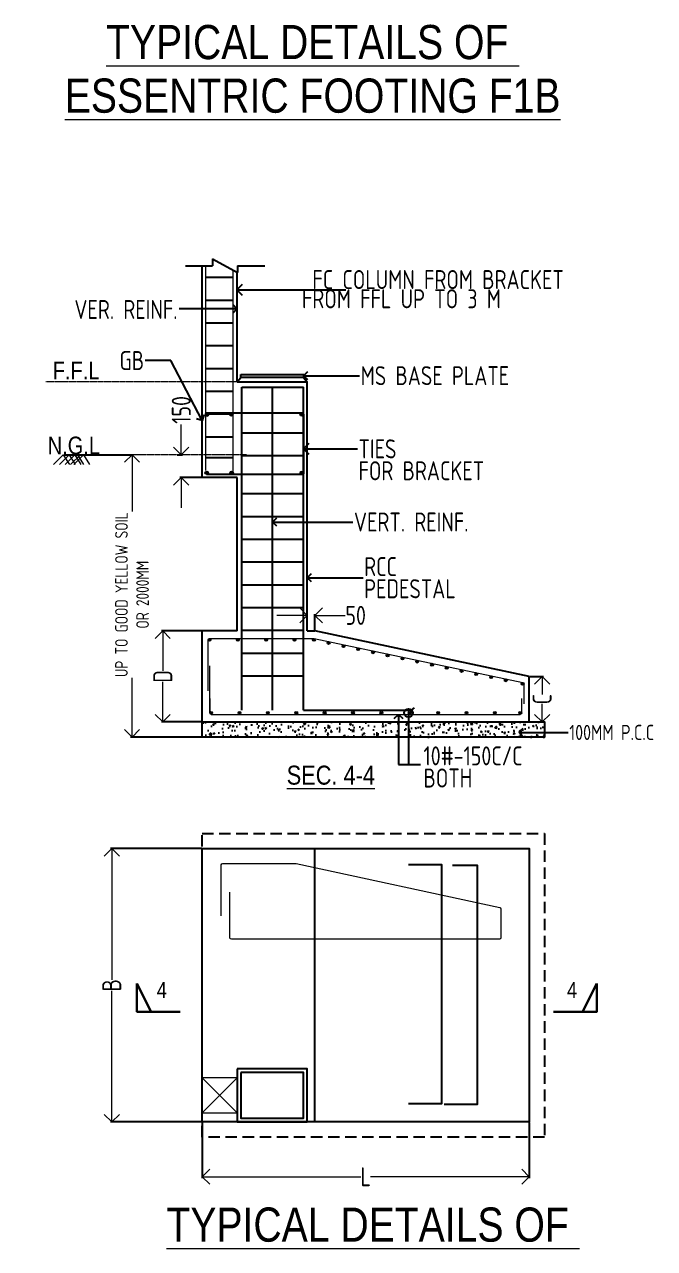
# Model space of a CAD drawing. Header units: millimetres. Extents: x 3470347 to 5996549, y -3470518 to 17149644.
# Drawn here: x 4644001 to 4652299, y 6904674 to 6920793 of the extents above; entities that cross this region are included whole.
import ezdxf
from ezdxf.enums import TextEntityAlignment as Align

# ---------------------------------------------------------------- set-up
doc = ezdxf.new("R2010")
doc.units = ezdxf.units.MM
doc.header["$MEASUREMENT"] = 0
doc.header["$PDMODE"] = 35
doc.header["$PDSIZE"] = -5
doc.linetypes.add('DASHED2', pattern=[0.375, 0.25, -0.125])
doc.linetypes.add('HIDDEN', pattern=[0.375, 0.25, -0.125])
doc.layers.get('0').update_dxf_attribs({"linetype": 'CONTINUOUS', "lineweight": 25})
doc.layers.get('DEFPOINTS').update_dxf_attribs({"linetype": 'CONTINUOUS', "lineweight": 25})
for name, color, linetype, lineweight in [('BLOCK', 7, 'CONTINUOUS', 30), ('L4', 4, 'CONTINUOUS', 30), ('PV_TEXT_ROMANS', 7, 'CONTINUOUS', 0), ('rDIMension', 1, 'CONTINUOUS', 18), ('rPCC DASH', 9, 'HIDDEN', 15), ('rRCC 1', 3, 'CONTINUOUS', 25), ('rRCC 2', 40, 'CONTINUOUS', 15), ('rREINF 1', 1, 'CONTINUOUS', 25), ('TEXT3', 7, 'CONTINUOUS', 30), ('TEXT6', 6, 'CONTINUOUS', 50)]:
    doc.layers.add(name, color=color, linetype=linetype, lineweight=lineweight)
doc.layers.add('S&T_HATCH', color=7, linetype='CONTINUOUS')
doc.styles.add('DIM', font='geniso.shx', dxfattribs={"width": 0.85})
doc.styles.add('J.P', font='ARIALN.TTF')
doc.styles.add('ROMANS', font='', dxfattribs={"width": 0.8})
doc.styles.get('ROMANS').set_extended_font_data('AR CENA')
doc.dimstyles.new('ST-150', dxfattribs={"dimscale": 75, "dimtxt": 3, "dimasz": 2, "dimexe": 0.18, "dimexo": 0.0625, "dimgap": 0.2, "dimtad": 0, "dimdec": 0, "dimlfac": 2, "dimzin": 0, "dimdsep": 46, "dimtxsty": 'DIM', "dimblk": 'OPEN90', "dimcen": 0.09, "dimclrd": 256, "dimclrt": 7, "dimadec": 0, "dimazin": 0, "dimtfac": 1, "dimtdec": 0, "dimtofl": 0, "dimtmove": 0, "dimatfit": 3, "dimldrblk": 'OPEN90', "dimfxl": 1, "dimtolj": 1, "dimtzin": 0, "dimlwd": -1, "dimarcsym": 0})
doc.dimstyles.new('ST-50', dxfattribs={"dimscale": 100, "dimtxt": 2.5, "dimasz": 2, "dimexe": 0.18, "dimexo": 0.0625, "dimgap": 0.2, "dimtad": 0, "dimdec": 0, "dimlfac": 0.5, "dimzin": 0, "dimdsep": 46, "dimtxsty": 'DIM', "dimblk": 'OPEN90', "dimcen": 0.09, "dimclrd": 256, "dimclrt": 7, "dimadec": 0, "dimazin": 0, "dimtfac": 1, "dimtdec": 0, "dimtofl": 0, "dimtmove": 0, "dimatfit": 3, "dimldrblk": 'OPEN90', "dimfxl": 1, "dimtolj": 1, "dimtzin": 0, "dimlwd": -1, "dimarcsym": 0})

# ---------------------------------------------------------------- blocks, each defined once
blk = doc.blocks.new('_Open90')
at = {"color": 0, "linetype": 'ByBlock', "lineweight": -2}
for p, q in [((0, 0), (-1, 0)), ((-0.5, 0.5), (0, 0)), ((0, 0), (-0.5, -0.5))]:
    blk.add_line(p, q, dxfattribs=at)
blk = doc.blocks.new('*D530')
at = {"layer": 'DEFPOINTS', "color": 0}
for p in [(4644511.643718757, 6915127.216891926), (4645417.160501068, 6915127.216891926), (4646340.742806733, 6911407.854674117)]:
    blk.add_point(p, dxfattribs=at)
at = {"layer": 'rDIMension', "color": 0, "lineweight": -2}
for p, q in [((4644517.893718757, 6915127.216891926), (4645435.160501068, 6915127.216891926)), ((4646334.492806733, 6911407.854674117), (4645399.160501068, 6911407.854674117))]:
    blk.add_line(p, q, dxfattribs=at)
at = {"layer": 'rDIMension'}
for p, q in [((4645417.160501068, 6914927.216891926), (4645417.160501068, 6914380.943338472)), ((4645417.160501068, 6911607.854674117), (4645417.160501068, 6912187.599238472))]:
    blk.add_line(p, q, dxfattribs=at)
at = {"layer": 'rDIMension', "xscale": 200, "yscale": 200, "zscale": 200}
for p, rotation in [((4645417.160501068, 6915127.216891926), 90), ((4645417.160501068, 6911407.854674117), 270)]:
    blk.add_blockref('_Open90', p, dxfattribs=dict(at, rotation=rotation))
at = {"layer": 'rDIMension', "color": 7, "insert": (4645417.160501068, 6913284.271288473), "char_height": 250, "attachment_point": 5, "rotation": 90, "style": 'DIM'}
blk.add_mtext('\\A1;{\\H0.66667x;UP TO GOOD YELLOW SOIL\\POR 2000MM}', dxfattribs=at)
blk = doc.blocks.new('*D531')
at = {"layer": 'DEFPOINTS', "color": 0}
for p in [(4646003.310565831, 6915127.216891926), (4646065.590188166, 6914827.216891925), (4646340.742806733, 6914827.216891925)]:
    blk.add_point(p, dxfattribs=at)
at = {"layer": 'rDIMension'}
for p, q in [((4646065.590188166, 6915327.216891926), (4646065.590188166, 6915527.216891926)), ((4646065.590188166, 6914627.216891925), (4646065.590188166, 6914427.216891925))]:
    blk.add_line(p, q, dxfattribs=at)
at = {"layer": 'rDIMension', "color": 0, "lineweight": -2}
for p, q in [((4646009.560565831, 6915127.216891926), (4646083.590188166, 6915127.216891926)), ((4646334.492806733, 6914827.216891925), (4646047.590188166, 6914827.216891925))]:
    blk.add_line(p, q, dxfattribs=at)
at = {"layer": 'rDIMension', "xscale": 200, "yscale": 200, "zscale": 200}
for p, rotation in [((4646065.590188166, 6915127.216891926), 270), ((4646065.590188166, 6914827.216891925), 90)]:
    blk.add_blockref('_Open90', p, dxfattribs=dict(at, rotation=rotation))
at = {"layer": 'rDIMension', "color": 7, "insert": (4646065.590188166, 6915717.300553343), "char_height": 250, "attachment_point": 5, "rotation": 90, "style": 'DIM'}
blk.add_mtext('\\A1;150', dxfattribs=at)
blk = doc.blocks.new('*D532')
at = {"layer": 'DEFPOINTS', "color": 0}
for p in [(4650649.253375404, 6912207.854674117), (4650817.936463519, 6912207.854674117), (4650849.253375404, 6911607.854674118)]:
    blk.add_point(p, dxfattribs=at)
at = {"layer": 'rDIMension', "color": 0, "lineweight": -2}
for p, q in [((4650655.503375404, 6912207.854674117), (4650835.936463519, 6912207.854674117)), ((4650843.003375404, 6911607.854674118), (4650799.936463519, 6911607.854674118))]:
    blk.add_line(p, q, dxfattribs=at)
at = {"layer": 'rDIMension'}
for p, q in [((4650817.936463519, 6912007.854674117), (4650817.936463519, 6911970.354674116)), ((4650817.936463519, 6911807.854674118), (4650817.936463519, 6911845.354674116))]:
    blk.add_line(p, q, dxfattribs=at)
at = {"layer": 'rDIMension', "xscale": 200, "yscale": 200, "zscale": 200}
for p, rotation in [((4650817.936463519, 6912207.854674117), 90), ((4650817.936463519, 6911607.854674118), 270)]:
    blk.add_blockref('_Open90', p, dxfattribs=dict(at, rotation=rotation))
at = {"layer": 'rDIMension', "color": 7, "insert": (4650817.936463519, 6911907.854674117), "char_height": 250, "attachment_point": 5, "rotation": 90, "style": 'DIM'}
blk.add_mtext('\\A1;C', dxfattribs=at)
blk = doc.blocks.new('*D533')
at = {"layer": 'DEFPOINTS', "color": 0}
for p in [(4645821.535291305, 6912807.854674117), (4646340.742806733, 6912807.854674117), (4646340.742806733, 6911607.854674117)]:
    blk.add_point(p, dxfattribs=at)
at = {"layer": 'rDIMension', "color": 0, "lineweight": -2}
for p, q in [((4646334.492806733, 6912807.854674117), (4645803.535291305, 6912807.854674117)), ((4646334.492806733, 6911607.854674117), (4645803.535291305, 6911607.854674117))]:
    blk.add_line(p, q, dxfattribs=at)
at = {"layer": 'rDIMension'}
for p, q in [((4645821.535291305, 6912607.854674117), (4645821.535291305, 6912280.979674116)), ((4645821.535291305, 6911807.854674117), (4645821.535291305, 6912134.729674116))]:
    blk.add_line(p, q, dxfattribs=at)
at = {"layer": 'rDIMension', "xscale": 200, "yscale": 200, "zscale": 200}
for p, rotation in [((4645821.535291305, 6912807.854674117), 90), ((4645821.535291305, 6911607.854674117), 270)]:
    blk.add_blockref('_Open90', p, dxfattribs=dict(at, rotation=rotation))
at = {"layer": 'rDIMension', "color": 7, "insert": (4645821.535291305, 6912207.854674117), "char_height": 250, "attachment_point": 5, "rotation": 90, "style": 'DIM'}
blk.add_mtext('\\A1;D', dxfattribs=at)
blk = doc.blocks.new('*D534')
at = {"layer": 'DEFPOINTS', "color": 0}
for p in [(4646340.742806733, 6909940.950277974), (4645150.072048262, 6906340.950277974), (4646340.742806733, 6906340.950277974)]:
    blk.add_point(p, dxfattribs=at)
at = {"layer": 'rDIMension', "color": 0, "lineweight": -2}
for p, q in [((4646334.492806733, 6909940.950277974), (4645132.072048262, 6909940.950277974)), ((4646334.492806733, 6906340.950277974), (4645132.072048262, 6906340.950277974))]:
    blk.add_line(p, q, dxfattribs=at)
at = {"layer": 'rDIMension'}
for p, q in [((4645150.072048262, 6909740.950277974), (4645150.072048262, 6908214.075277973)), ((4645150.072048262, 6906540.950277974), (4645150.072048262, 6908067.825277973))]:
    blk.add_line(p, q, dxfattribs=at)
at = {"layer": 'rDIMension', "xscale": 200, "yscale": 200, "zscale": 200}
for p, rotation in [((4645150.072048262, 6909940.950277974), 90), ((4645150.072048262, 6906340.950277974), 270)]:
    blk.add_blockref('_Open90', p, dxfattribs=dict(at, rotation=rotation))
at = {"layer": 'rDIMension', "color": 7, "insert": (4645150.072048262, 6908140.950277974), "char_height": 250, "attachment_point": 5, "rotation": 90, "style": 'DIM'}
blk.add_mtext('\\A1;B', dxfattribs=at)
blk = doc.blocks.new('*D535')
at = {"layer": 'DEFPOINTS', "color": 0}
for p in [(4646340.742806733, 6906340.950277974), (4650649.253375404, 6906340.950277974), (4650649.253375404, 6905619.862966553)]:
    blk.add_point(p, dxfattribs=at)
at = {"layer": 'rDIMension', "color": 0, "lineweight": -2}
for p, q in [((4646340.742806733, 6906334.700277974), (4646340.742806733, 6905601.862966553)), ((4650649.253375404, 6906334.700277974), (4650649.253375404, 6905601.862966553))]:
    blk.add_line(p, q, dxfattribs=at)
at = {"layer": 'rDIMension'}
for p, q in [((4646540.742806733, 6905619.862966553), (4648432.498091068, 6905619.862966553)), ((4650449.253375404, 6905619.862966553), (4648557.498091068, 6905619.862966553))]:
    blk.add_line(p, q, dxfattribs=at)
at = {"layer": 'rDIMension', "xscale": 200, "yscale": 200, "zscale": 200, "rotation": 180}
blk.add_blockref('_Open90', (4646340.742806733, 6905619.862966553), dxfattribs=at)
at = {"layer": 'rDIMension', "xscale": 200, "yscale": 200, "zscale": 200}
blk.add_blockref('_Open90', (4650649.253375404, 6905619.862966553), dxfattribs=at)
at = {"layer": 'rDIMension', "color": 7, "insert": (4648494.998091068, 6905619.862966553), "char_height": 250, "attachment_point": 5, "style": 'DIM'}
blk.add_mtext('\\A1;L', dxfattribs=at)
blk = doc.blocks.new('SMH-1')
at = {"layer": 'L4'}
for points in [[(0, 0), (814.6229330631322, 0), (814.6229330631322, 534.8206034718023)], [(814.6229330631322, 534.8206034718023), (546.0281598753063, 0)]]:
    blk.add_lwpolyline(points, dxfattribs=at)
at = {"layer": 'TEXT6', "style": 'ROMANS', "width": 0.85}
blk.add_attdef('SEC', text='', height=300, dxfattribs=at).set_placement((346.3707409001945, 410.1505165286653), align=Align.MIDDLE_CENTER)
blk = doc.blocks.new('*D536')
at = {"layer": 'DEFPOINTS', "color": 0}
for p in [(4647825.742806733, 6913011.664645256), (4647725.742806733, 6912807.854674122), (4647825.742806733, 6912807.854674122)]:
    blk.add_point(p, dxfattribs=at)
at = {"layer": 'rDIMension'}
for p, q in [((4647525.742806733, 6913011.664645256), (4647325.742806733, 6913011.664645256)), ((4648025.742806733, 6913011.664645256), (4648225.742806733, 6913011.664645256))]:
    blk.add_line(p, q, dxfattribs=at)
at = {"layer": 'rDIMension', "color": 0, "lineweight": -2}
for p, q in [((4647725.742806733, 6912814.104674122), (4647725.742806733, 6913029.664645256)), ((4647825.742806733, 6912814.104674122), (4647825.742806733, 6913029.664645256))]:
    blk.add_line(p, q, dxfattribs=at)
at = {"layer": 'rDIMension', "xscale": 200, "yscale": 200, "zscale": 200}
blk.add_blockref('_Open90', (4647725.742806733, 6913011.664645256), dxfattribs=at)
at = {"layer": 'rDIMension', "xscale": 200, "yscale": 200, "zscale": 200, "rotation": 180}
blk.add_blockref('_Open90', (4647825.742806733, 6913011.664645256), dxfattribs=at)
at = {"layer": 'rDIMension', "color": 7, "insert": (4648362.70146815, 6913011.664645256), "char_height": 250, "attachment_point": 5, "style": 'DIM'}
blk.add_mtext('\\A1;50', dxfattribs=at)

msp = doc.modelspace()

# ---------------------------------------------------------------- hatches: boundary and pattern name
at = {"layer": 'rRCC 2'}
h = msp.add_hatch(color=256, dxfattribs=at)
h.dxf.hatch_style = 1
h.paths.add_polyline_path([(4646379.302986262, 6915654.488748215, -1), (4646424.487736298, 6915654.402273105, -1)])
h = msp.add_hatch(color=256, dxfattribs=at)
h.dxf.hatch_style = 1
h.paths.add_polyline_path([(4646703.943110554, 6915657.402909174, -1), (4646749.127860589, 6915657.316434064, -1)])
h = msp.add_hatch(color=256, dxfattribs=at)
h.dxf.hatch_style = 1
h.paths.add_polyline_path([(4647628.943110555, 6915657.402909174, -1), (4647674.12786059, 6915657.316434064, -1)])
h = msp.add_hatch(color=256, dxfattribs=at)
h.dxf.hatch_style = 1
h.paths.add_polyline_path([(4646377.853026001, 6914890.283246835, -1), (4646423.037776036, 6914890.196771724, -1)])
h = msp.add_hatch(color=256, dxfattribs=at)
h.dxf.hatch_style = 1
h.paths.add_polyline_path([(4646706.370572119, 6914889.723727931, -1), (4646751.555322153, 6914889.637252821, -1)])
h = msp.add_hatch(color=256, dxfattribs=at)
h.dxf.hatch_style = 1
h.paths.add_polyline_path([(4647631.37057212, 6914889.723727931, -1), (4647676.555322154, 6914889.637252821, -1)])
h = msp.add_hatch(color=256, dxfattribs=at)
h.dxf.hatch_style = 1
edge = h.paths.add_edge_path()
edge.add_arc((4646437.108112301, 6912689.153894178), 18.70077993899758, 0, 360)
h = msp.add_hatch(color=256, dxfattribs=at)
h.dxf.hatch_style = 1
edge = h.paths.add_edge_path()
edge.add_arc((4646810.730161203, 6912689.153894178), 18.70077993899758, 0, 360)
h = msp.add_hatch(color=256, dxfattribs=at)
h.dxf.hatch_style = 1
edge = h.paths.add_edge_path()
edge.add_arc((4647184.352210105, 6912689.153894178), 18.70077993899758, 0, 360)
h = msp.add_hatch(color=256, dxfattribs=at)
h.dxf.hatch_style = 1
edge = h.paths.add_edge_path()
edge.add_arc((4647557.974259008, 6912689.153894178), 18.70077993899758, 0, 360)
h = msp.add_hatch(color=256, dxfattribs=at)
h.dxf.hatch_style = 1
edge = h.paths.add_edge_path()
edge.add_arc((4647813.700795677, 6912689.153894178), 18.70077993899758, 0, 360)
h = msp.add_hatch(color=256, dxfattribs=at)
h.dxf.hatch_style = 1
edge = h.paths.add_edge_path()
edge.add_arc((4648006.161151566, 6912648.61348395), 18.70077993899758, 0, 360)
h = msp.add_hatch(color=256, dxfattribs=at)
h.dxf.hatch_style = 1
edge = h.paths.add_edge_path()
edge.add_arc((4648202.57978005, 6912607.239291649), 18.70077993899758, 0, 360)
h = msp.add_hatch(color=256, dxfattribs=at)
h.dxf.hatch_style = 1
edge = h.paths.add_edge_path()
edge.add_arc((4648395.040135939, 6912566.698881422), 18.70077993899758, 0, 360)
h = msp.add_hatch(color=256, dxfattribs=at)
h.dxf.hatch_style = 1
edge = h.paths.add_edge_path()
edge.add_arc((4648591.458764423, 6912525.324689121), 18.70077993899758, 0, 360)
h = msp.add_hatch(color=256, dxfattribs=at)
h.dxf.hatch_style = 1
edge = h.paths.add_edge_path()
edge.add_arc((4648783.919120312, 6912484.784278894), 18.70077993899758, 0, 360)
h = msp.add_hatch(color=256, dxfattribs=at)
h.dxf.hatch_style = 1
edge = h.paths.add_edge_path()
edge.add_arc((4648980.337748796, 6912443.410086593), 18.70077993899758, 0, 360)
h = msp.add_hatch(color=256, dxfattribs=at)
h.dxf.hatch_style = 1
edge = h.paths.add_edge_path()
edge.add_arc((4649172.798104685, 6912402.869676366), 18.70077993899758, 0, 360)
h = msp.add_hatch(color=256, dxfattribs=at)
h.dxf.hatch_style = 1
edge = h.paths.add_edge_path()
edge.add_arc((4649369.216733169, 6912361.495484064), 18.70077993899758, 0, 360)
h = msp.add_hatch(color=256, dxfattribs=at)
h.dxf.hatch_style = 1
edge = h.paths.add_edge_path()
edge.add_arc((4649561.677089058, 6912320.955073837), 18.70077993899758, 0, 360)
h = msp.add_hatch(color=256, dxfattribs=at)
h.dxf.hatch_style = 1
edge = h.paths.add_edge_path()
edge.add_arc((4649758.095717542, 6912279.580881536), 18.70077993899758, 0, 360)
h = msp.add_hatch(color=256, dxfattribs=at)
h.dxf.hatch_style = 1
edge = h.paths.add_edge_path()
edge.add_arc((4649950.556073431, 6912239.040471309), 18.70077993899758, 0, 360)
h = msp.add_hatch(color=256, dxfattribs=at)
h.dxf.hatch_style = 1
edge = h.paths.add_edge_path()
edge.add_arc((4650146.974701915, 6912197.666279008), 18.70077993899758, 0, 360)
h = msp.add_hatch(color=256, dxfattribs=at)
h.dxf.hatch_style = 1
edge = h.paths.add_edge_path()
edge.add_arc((4650339.435057804, 6912157.125868781), 18.70077993899758, 0, 360)
h = msp.add_hatch(color=256, dxfattribs=at)
h.dxf.hatch_style = 1
edge = h.paths.add_edge_path()
edge.add_arc((4650561.523180148, 6912109.318592667), 18.70077993899758, 0, 360)
h = msp.add_hatch(color=256, dxfattribs=at)
h.dxf.hatch_style = 1
edge = h.paths.add_edge_path()
edge.add_arc((4646459.443586672, 6911726.555454057), 18.70077993899758, 0, 360)
h = msp.add_hatch(color=256, dxfattribs=at)
h.dxf.hatch_style = 1
edge = h.paths.add_edge_path()
edge.add_arc((4646833.065635575, 6911726.555454057), 18.70077993899758, 0, 360)
h = msp.add_hatch(color=256, dxfattribs=at)
h.dxf.hatch_style = 1
edge = h.paths.add_edge_path()
edge.add_arc((4647206.687684476, 6911726.555454057), 18.70077993899758, 0, 360)
h = msp.add_hatch(color=256, dxfattribs=at)
h.dxf.hatch_style = 1
edge = h.paths.add_edge_path()
edge.add_arc((4647580.30973338, 6911726.555454057), 18.70077993899758, 0, 360)
h = msp.add_hatch(color=256, dxfattribs=at)
h.dxf.hatch_style = 1
edge = h.paths.add_edge_path()
edge.add_arc((4647953.931782282, 6911726.555454057), 18.70077993899758, 0, 360)
h = msp.add_hatch(color=256, dxfattribs=at)
h.dxf.hatch_style = 1
edge = h.paths.add_edge_path()
edge.add_arc((4648327.553831184, 6911726.555454056), 18.70077993899758, 0, 360)
h = msp.add_hatch(color=256, dxfattribs=at)
h.dxf.hatch_style = 1
edge = h.paths.add_edge_path()
edge.add_arc((4648701.175880087, 6911726.555454056), 18.70077993899758, 0, 360)
h = msp.add_hatch(color=256, dxfattribs=at)
h.dxf.hatch_style = 1
edge = h.paths.add_edge_path()
edge.add_arc((4649074.797928989, 6911726.555454056), 18.70077993899758, 0, 360)
h = msp.add_hatch(color=256, dxfattribs=at)
h.dxf.hatch_style = 1
edge = h.paths.add_edge_path()
edge.add_arc((4649448.419977892, 6911726.555454056), 18.70077993899758, 0, 360)
h = msp.add_hatch(color=256, dxfattribs=at)
h.dxf.hatch_style = 1
edge = h.paths.add_edge_path()
edge.add_arc((4649822.042026795, 6911726.555454056), 18.70077993899758, 0, 360)
h = msp.add_hatch(color=256, dxfattribs=at)
h.dxf.hatch_style = 1
edge = h.paths.add_edge_path()
edge.add_arc((4650195.664075699, 6911726.555454056), 18.70077993899758, 0, 360)
h = msp.add_hatch(color=256, dxfattribs=at)
h.dxf.hatch_style = 1
edge = h.paths.add_edge_path()
edge.add_arc((4650530.552595465, 6911726.555454056), 18.70077993899758, 0, 360)
h = msp.add_hatch(color=256, dxfattribs=at)
h.dxf.hatch_style = 1
edge = h.paths.add_edge_path()
edge.add_arc((4650530.552595465, 6911726.555454056), 18.70077993899758, 0, 360)
at = {"layer": 'S&T_HATCH', "linetype": 'ByBlock', "transparency": 33554559}
h = msp.add_hatch(dxfattribs=at)
h.set_pattern_fill('AR-CONC', color=256, scale=30)
h.set_pattern_definition([(49.99999999999999, (2264898.070639818, 8943572.218576897), (215.178054780226, -18.82564049477853), [22.5, -247.5]), (355, (2264898.070639818, 8943572.218576897), (-41.6254000839, 225.6576401100035), [18, -198]), (100.45144446, (2264916.002144117, 8943570.649773698), (173.5526540181336, 206.8319972905888), [19.12205759999985, -210.3426335999988]), (46.18420000000001, (2264898.070639818, 8943632.218576897), (320.1723992014717, -49.65578423792296), [33.75, -371.25]), (96.63563549, (2264924.751663317, 8943628.080584798), (280.3985837022685, 292.2355802323651), [28.6831026, -315.5141279999999]), (351.1841639899999, (2264898.070639818, 8943632.218576897), (280.3985835164319, 292.2355800809971), [27, -297.0000003]), (21, (2264928.070639818, 8943617.218576897), (179.0721156355385, -120.7856671996016), [22.5, -247.5]), (326.0000000000001, (2264928.070639818, 8943617.218576897), (72.99459957647451, 217.5450135140559), [18, -198]), (71.45144474, (2264942.993316018, 8943607.1531047), (252.0667130189913, 96.75934584190615), [19.122057, -210.3426336]), (37.50000000000001, (2264898.070639818, 8943572.218576897), (3.647956595187201, 99.86815614939344), [0, -195.6, 0, -201, 0, -198.75]), (7.499999999999999, (2264898.070639818, 8943572.218576897), (78.92086123264458, 118.3235135647081), [0, -114.6, 0, -191.1, 0, -75.75]), (327.5, (2264831.170639818, 8943572.218576897), (160.1467308517227, -6.766461520313927), [0, -75, 0, -234, 0, -310.5]), (317.5, (2264801.170639818, 8943572.218576897), (174.9558508027159, 30.03149469969532), [0, -97.5, 0, -155.4, 0, -220.5])])
h.paths.add_polyline_path([(4650849.253375404, 6911607.854674117), (4646340.742806733, 6911607.854674118), (4646340.742806733, 6911407.854674118), (4650849.253375404, 6911407.854674117)])

# ---------------------------------------------------------------- linework, layer by layer
at = {"color": 3, "linetype": 'ByBlock'}
msp.add_lwpolyline([(4646340.742806733, 6911407.854674117), (4646340.742806733, 6912807.854674117)], dxfattribs=at)
at = {"linetype": 'DASHED2', "ltscale": 600}
msp.add_lwpolyline([(4646340.742806733, 6906140.950277974), (4646340.742806733, 6910140.950277974), (4650849.253375404, 6910140.950277974), (4650849.253375404, 6906140.950277974)], close=True, dxfattribs=at)
at = {"color": 1, "linetype": 'ByBlock'}
msp.add_lwpolyline([(4646340.742806733, 6906340.950277974), (4646340.742806733, 6909940.950277974), (4650649.253375404, 6909940.950277974), (4650649.253375404, 6906340.950277974)], close=True, dxfattribs=at)
msp.add_lwpolyline([(4647825.742806735, 6906340.950277974), (4647825.742806735, 6909940.950277974)], dxfattribs=at)
at = {"color": 3, "linetype": 'ByBlock'}
msp.add_lwpolyline([(4646800.742806733, 6907040.950277974), (4646800.742806733, 6906340.950277974), (4647725.742806735, 6906340.950277981), (4647725.742806735, 6907040.950277981)], close=True, dxfattribs=at)
at = {"color": 2, "linetype": 'ByBlock'}
msp.add_lwpolyline([(4646850.742806733, 6906990.950277974), (4646850.742806733, 6906390.950277974), (4647675.742806735, 6906390.950277981), (4647675.742806735, 6906990.950277981)], close=True, dxfattribs=at)
at = {"layer": 'rPCC DASH'}
for p, q in [((4646925.742806735, 6916087.216891926), (4644282.545060068, 6916087.216891926)), ((4646925.742806735, 6915127.216891926), (4644655.308612632, 6915127.216891926))]:
    msp.add_line(p, q, dxfattribs=at)
at = {"layer": 'rRCC 1'}
for p, q in [((4646119.990054025, 6917614.835680231), (4646477.043873526, 6917614.835680231)), ((4646340.742806733, 6914827.216891926), (4646340.742806733, 6917614.835680231)), ((4646477.043873526, 6917704.908499068), (4646807.93623453, 6917524.762861393)), ((4646477.043873526, 6917704.908499068), (4646477.043873526, 6917614.835680231)), ((4646807.93623453, 6917614.835680231), (4647164.990054031, 6917614.835680231)), ((4646807.93623453, 6917614.835680231), (4646807.93623453, 6917524.762861393)), ((4646800.742806733, 6916087.216891926), (4646800.742806733, 6917528.679133845)), ((4646800.742806733, 6916087.216891926), (4647725.742806735, 6916087.216891926)), ((4647725.742806735, 6912807.854674117), (4647725.742806735, 6916087.216891926)), ((4646340.742806733, 6914827.216891926), (4646340.742806733, 6915127.216891926)), ((4646800.742806733, 6912807.854674117), (4646800.742806733, 6914827.216891926)), ((4646800.742806733, 6912807.854674117), (4646340.742806733, 6912807.854674117)), ((4647725.742806735, 6912807.854674117), (4647825.742806735, 6912807.854674117)), ((4650649.253375404, 6912207.854674117), (4647825.742806735, 6912807.854674117)), ((4650649.253375404, 6911607.854674117), (4650649.253375404, 6912207.854674117))]:
    msp.add_line(p, q, dxfattribs=at)
at = {"layer": 'rRCC 1', "color": 2}
for p, q in [((4646390.742806733, 6917463.797287419), (4646750.742806733, 6917463.797287419)), ((4646390.742806733, 6917163.797287419), (4646750.742806733, 6917163.797287419)), ((4646390.742806733, 6916863.797287419), (4646750.742806733, 6916863.797287419)), ((4646390.742806733, 6916563.797287419), (4646750.742806733, 6916563.797287419)), ((4646390.742806733, 6916263.797287419), (4646750.742806733, 6916263.797287419)), ((4646861.435837727, 6911761.729440138), (4646861.435837727, 6916015.226553992)), ((4646861.435837727, 6916015.226553992), (4647675.742806735, 6916015.226553992)), ((4646861.435837727, 6911761.729440138), (4646861.435837727, 6916015.226553992)), ((4647268.589322232, 6911761.729440138), (4647268.589322232, 6916015.226553992)), ((4647675.742806735, 6911761.729440138), (4647675.742806735, 6916015.226553992)), ((4646390.742806733, 6915963.797287419), (4646750.742806733, 6915963.797287419)), ((4646390.742806733, 6915663.797287419), (4646750.742806734, 6915663.797287419)), ((4646390.742806733, 6915363.797287419), (4646750.742806733, 6915363.797287419)), ((4646861.435837727, 6915415.226553992), (4647675.742806735, 6915415.226553992)), ((4646390.742806733, 6915090.1856133), (4646750.742806733, 6915090.1856133)), ((4646861.435837727, 6915115.226553992), (4647675.742806735, 6915115.226553992)), ((4646861.435837727, 6914615.226553992), (4647675.742806735, 6914615.226553992)), ((4646861.435837727, 6914315.226553992), (4647675.742806735, 6914315.226553992)), ((4646861.435837727, 6914015.226553992), (4647675.742806735, 6914015.226553992)), ((4646861.435837727, 6913715.226553992), (4647675.742806735, 6913715.226553992)), ((4646861.435837727, 6913415.226553992), (4647675.742806735, 6913415.226553992)), ((4646861.435837727, 6913115.226553992), (4647675.742806735, 6913115.226553992)), ((4646861.435837727, 6912815.226553992), (4647675.742806735, 6912815.226553992)), ((4646861.435837727, 6912515.226553992), (4647675.742806735, 6912515.226553992)), ((4646861.435837727, 6912215.226553992), (4647675.742806735, 6912215.226553992)), ((4649098.902806722, 6911761.729440138), (4649139.023572784, 6911795.730024128)), ((4647675.742806735, 6911761.729440138), (4649098.902806722, 6911761.729440138))]:
    msp.add_line(p, q, dxfattribs=at)
at = {"layer": 'rRCC 1', "color": 0}
for p, q in [((4646800.742806733, 6916087.216891926), (4646850.742806733, 6916144.799171626)), ((4647675.742806735, 6916144.799171626), (4647725.742806735, 6916087.216891926))]:
    msp.add_line(p, q, dxfattribs=at)
msp.add_lwpolyline([(4646850.742806733, 6916185.631647675), (4647675.742806735, 6916185.631647675), (4647675.742806735, 6916144.799171626), (4646850.742806733, 6916144.799171626)], close=True, dxfattribs=at)
at = {"layer": 'rRCC 1'}
for points in [[(4646800.742806733, 6914827.216891926), (4646340.742806733, 6914827.216891926), (4646340.742806733, 6915727.216891926)], [(4646925.742806735, 6914865.591041674), (4646925.742806735, 6914865.568029354)]]:
    msp.add_lwpolyline(points, dxfattribs=at)
at = {"layer": 'rRCC 1', "color": 2}
msp.add_lwpolyline([(4646396.868433581, 6915680.806905498), (4647653.150390343, 6915680.806905498, -0.4142135623247995), (4647675.742806735, 6915658.214489106), (4647675.742806735, 6914887.574209442, -0.4144419276323103), (4647653.132776738, 6914864.981799915), (4646398.80112026, 6914865.959708006)], format="xyb", dxfattribs=at)
at = {"layer": 'rRCC 1'}
msp.add_lwpolyline([(4646340.742806733, 6911607.854674118), (4650849.253375404, 6911607.854674117), (4650849.253375404, 6911407.854674117), (4646340.742806733, 6911407.854674118)], close=True, dxfattribs=at)
at = {"layer": 'rRCC 1', "color": 2}
for points in [[(4649057.548650901, 6909729.593440566), (4649493.728510368, 6909729.593440566), (4649493.728510368, 6906577.400668405), (4649057.548650901, 6906577.400668405)], [(4649637.963079835, 6909724.026960218), (4649965.028259884, 6909724.026960218), (4649965.028259884, 6906571.834188057), (4649528.848400417, 6906571.834188057)]]:
    msp.add_lwpolyline(points, dxfattribs=at)
at = {"layer": 'rRCC 2'}
for p, q in [((4646390.742806733, 6914920.37839811), (4646390.742806733, 6917614.835680231)), ((4646750.742806733, 6914920.37839811), (4646750.742806733, 6917555.900317966)), ((4646750.742806734, 6914865.685325532), (4646750.742806733, 6917555.900317966)), ((4644511.643718757, 6915127.216891926), (4644383.764404608, 6914999.160006833)), ((4644588.736915614, 6915127.216891926), (4644460.857601466, 6914999.160006833)), ((4644511.643718757, 6915127.216891926), (4644591.453785988, 6914999.160006833)), ((4644664.582080148, 6915127.216891926), (4644536.702765997, 6914999.160006833)), ((4644588.736915614, 6915127.216891926), (4644668.546982845, 6914999.160006833)), ((4644736.815951141, 6915127.216891926), (4644608.936636992, 6914999.160006833)), ((4644778.965331508, 6915127.216891926), (4644651.086017359, 6914999.160006833)), ((4644664.582080148, 6915127.216891926), (4644744.392147377, 6914999.160006833)), ((4644696.801603314, 6915127.216891926), (4644776.611670543, 6914999.160006833)), ((4644778.965331508, 6915127.216891926), (4644858.775398739, 6914999.160006833))]:
    msp.add_line(p, q, dxfattribs=at)
at = {"layer": 'rRCC 2', "color": 6}
for p, q in [((4646340.742806733, 6906920.950277974), (4646800.742806733, 6906460.950277974)), ((4646800.742806733, 6906920.950277974), (4646340.742806733, 6906460.950277974))]:
    msp.add_line(p, q, dxfattribs=at)
at = {"layer": 'rRCC 2'}
for points in [[(4646418.146847025, 6912017.963183706), (4646418.146847025, 6912688.893408843, -0.4142135623443229), (4646437.1081123, 6912707.854674117), (4647809.195356583, 6912707.854674117, -0.06921653228741868), (4647814.370233897, 6912707.134851373), (4650566.041477047, 6912127.514801876, -0.335381499519169), (4650579.827865008, 6912109.273359344), (4650579.827865008, 6911844.972547141)], [(4646593.019523617, 6909055.756123564), (4646593.019523617, 6909726.686348702, -0.4142135623443229), (4646611.980788891, 6909745.647613975), (4647572.943283822, 6909745.647613975, -0.06921653228741868), (4647578.118161136, 6909744.927791231), (4650260.658666906, 6909165.307741734, -0.335381499519169), (4650274.445054867, 6909147.066299203), (4650274.445054867, 6908764.60887925, -0.4142135623443229), (4650255.483789592, 6908745.647613975), (4646725.211768509, 6908745.647613976, -0.4142135623443229), (4646706.250503234, 6908764.608879251), (4646706.250503234, 6909366.530760762)]]:
    msp.add_lwpolyline(points, format="xyb", dxfattribs=at)
for points in [[(4646440.742806733, 6911726.555454057), (4646440.742806733, 6912347.438600843)], [(4646440.742806733, 6911917.854674118), (4646440.742806733, 6911726.555454057)], [(4650549.253375404, 6911726.555454056), (4650549.253375404, 6911917.854674117)], [(4646459.443586672, 6911707.854674118), (4650530.552595465, 6911707.854674117)]]:
    msp.add_lwpolyline(points, dxfattribs=at)
at = {"layer": 'rRCC 2', "color": 6}
msp.add_lwpolyline([(4646340.742806733, 6906920.950277974), (4646340.742806733, 6906460.950277974), (4646800.742806733, 6906460.950277974), (4646800.742806733, 6906920.950277974)], close=True, dxfattribs=at)
at = {"layer": 'rRCC 2'}
for centre, radius in [((4646401.89536128, 6915654.44551066), 22.59241639155215), ((4646401.89536128, 6915654.44551066), 22.59241639155215), ((4646726.535485571, 6915657.359671618), 22.59241639155215), ((4646726.535485571, 6915657.359671618), 22.59241639155215), ((4647651.535485572, 6915657.359671618), 22.59241639155215), ((4647651.535485572, 6915657.359671618), 22.59241639155215), ((4646400.445401018, 6914890.240009279), 22.59241639155215), ((4646400.445401018, 6914890.240009279), 22.59241639155215), ((4646728.962947136, 6914889.680490375), 22.59241639155215), ((4646728.962947136, 6914889.680490375), 22.59241639155215), ((4647653.962947137, 6914889.680490375), 22.59241639155215), ((4647653.962947137, 6914889.680490375), 22.59241639155215), ((4646437.108112301, 6912689.153894178), 18.70077993899758), ((4646437.108112301, 6912689.153894178), 18.70077993899758), ((4646810.730161203, 6912689.153894178), 18.70077993899758), ((4646810.730161203, 6912689.153894178), 18.70077993899758), ((4647184.352210105, 6912689.153894178), 18.70077993899758), ((4647184.352210105, 6912689.153894178), 18.70077993899758), ((4647557.974259008, 6912689.153894178), 18.70077993899758), ((4647557.974259008, 6912689.153894178), 18.70077993899758), ((4647813.700795677, 6912689.153894178), 18.70077993899758), ((4647813.700795677, 6912689.153894178), 18.70077993899758), ((4648006.161151566, 6912648.61348395), 18.70077993899758), ((4648006.161151566, 6912648.61348395), 18.70077993899758), ((4648202.57978005, 6912607.239291649), 18.70077993899758), ((4648202.57978005, 6912607.239291649), 18.70077993899758), ((4648395.040135939, 6912566.698881422), 18.70077993899758), ((4648395.040135939, 6912566.698881422), 18.70077993899758), ((4648591.458764423, 6912525.324689121), 18.70077993899758), ((4648591.458764423, 6912525.324689121), 18.70077993899758), ((4648783.919120312, 6912484.784278894), 18.70077993899758), ((4648783.919120312, 6912484.784278894), 18.70077993899758), ((4648980.337748796, 6912443.410086593), 18.70077993899758), ((4648980.337748796, 6912443.410086593), 18.70077993899758), ((4649172.798104685, 6912402.869676366), 18.70077993899758), ((4649172.798104685, 6912402.869676366), 18.70077993899758), ((4649369.216733169, 6912361.495484064), 18.70077993899758), ((4649369.216733169, 6912361.495484064), 18.70077993899758), ((4649561.677089058, 6912320.955073837), 18.70077993899758), ((4649561.677089058, 6912320.955073837), 18.70077993899758), ((4649758.095717542, 6912279.580881536), 18.70077993899758), ((4649758.095717542, 6912279.580881536), 18.70077993899758), ((4649950.556073431, 6912239.040471309), 18.70077993899758), ((4649950.556073431, 6912239.040471309), 18.70077993899758), ((4650146.974701915, 6912197.666279008), 18.70077993899758), ((4650146.974701915, 6912197.666279008), 18.70077993899758), ((4650339.435057804, 6912157.125868781), 18.70077993899758), ((4650339.435057804, 6912157.125868781), 18.70077993899758), ((4650561.523180148, 6912109.318592667, -7.600672584271155e-07), 18.70077993899758), ((4650561.523180148, 6912109.318592667, -7.600672584271155e-07), 18.70077993899758), ((4646459.443586672, 6911726.555454057), 18.70077993899758), ((4646459.443586672, 6911726.555454057), 18.70077993899758), ((4646833.065635575, 6911726.555454057), 18.70077993899758), ((4646833.065635575, 6911726.555454057), 18.70077993899758), ((4647206.687684476, 6911726.555454057), 18.70077993899758), ((4647206.687684476, 6911726.555454057), 18.70077993899758), ((4647580.30973338, 6911726.555454057), 18.70077993899758), ((4647580.30973338, 6911726.555454057), 18.70077993899758), ((4647953.931782282, 6911726.555454057), 18.70077993899758), ((4647953.931782282, 6911726.555454057), 18.70077993899758), ((4648327.553831184, 6911726.555454056), 18.70077993899758), ((4648327.553831184, 6911726.555454056), 18.70077993899758), ((4648701.175880087, 6911726.555454056), 18.70077993899758), ((4648701.175880087, 6911726.555454056), 18.70077993899758), ((4649074.797928989, 6911726.555454056), 18.70077993899758), ((4649074.797928989, 6911726.555454056), 18.70077993899758), ((4649448.419977892, 6911726.555454056), 18.70077993899758), ((4649448.419977892, 6911726.555454056), 18.70077993899758), ((4649822.042026795, 6911726.555454056), 18.70077993899758), ((4649822.042026795, 6911726.555454056), 18.70077993899758), ((4650195.664075699, 6911726.555454056), 18.70077993899758), ((4650195.664075699, 6911726.555454056), 18.70077993899758), ((4650530.552595465, 6911726.555454056), 18.70077993899758), ((4650530.552595465, 6911726.555454056), 18.70077993899758), ((4650530.552595465, 6911726.555454056), 18.70077993899758), ((4650530.552595465, 6911726.555454056), 18.70077993899758)]:
    msp.add_circle(centre, radius, dxfattribs=at)

# ---------------------------------------------------------------- block references
at = {"layer": 'BLOCK'}
ref = msp.add_blockref('SMH-1', (4646050.732325504, 6907790.950277974), dxfattribs=dict(at, xscale=-0.6985281548173935, yscale=0.6985281548173935, zscale=0.6985281548173935))
ref.add_attrib('SEC', '4', dxfattribs={"layer": 'TEXT6', "height": 209.558446445218, "style": 'ROMANS', "width": 0.85}).set_placement((4645808.78261098, 6908077.451961483), align=Align.MIDDLE_CENTER)
at = {"layer": 'BLOCK', "xscale": 0.6985281548173935, "yscale": 0.6985281548173935, "zscale": 0.6985281548173935}
msp.add_blockref('SMH-1', (4650970.241269298, 6907790.950277974), dxfattribs=at).add_auto_attribs({'SEC': '4'})

# ---------------------------------------------------------------- texts
at = {"layer": 'PV_TEXT_ROMANS', "style": 'J.P'}
for s, height, p in [('%%UTYPICAL DETAILS OF ', 450, (4647796.132005986, 6920561.399880556)), ('%%UESSENTRIC FOOTING F1B', 450, (4647796.132005986, 6919856.30843624)), ('%%USEC. 4-4', 250, (4648035.562862165, 6910907.974809307)), ('%%UTYPICAL DETAILS OF ', 450, (4648591.656469228, 6904989.205159559))]:
    msp.add_text(s, height=height, rotation=359.9999999999999, dxfattribs=at).set_placement(p, align=Align.MIDDLE)
at = {"layer": 'rDIMension', "color": 7, "style": 'DIM'}
for s, insert, char_height, attachment_point in [('\\A1;VER. REINF. ', (4646015.895108651, 6917039.866551689), 250, 6), ('\\A1;100MM P.C.C', (4651177.009832462, 6911470.245162557), 200, 4)]:
    msp.add_mtext(s, dxfattribs=dict(at, insert=insert, char_height=char_height, attachment_point=attachment_point))
at = {"layer": 'rDIMension', "color": 7, "char_height": 250, "attachment_point": 4, "line_spacing_factor": 0.7, "style": 'DIM'}
for s, insert in [('\\A1;RCC\\PPEDESTAL', (4648474.71180294, 6913507.674618687)), ('\\A1;10#-150C/C\\PBOTH', (4649256.100485606, 6911015.685403355))]:
    msp.add_mtext(s, dxfattribs=dict(at, insert=insert))
at = {"layer": 'rRCC 1', "color": 7, "insert": (4645576.782128133, 6916367.377436112), "char_height": 250, "attachment_point": 6, "style": 'DIM'}
msp.add_mtext('\\A1;GB', dxfattribs=at)
at = {"layer": 'rRCC 2', "color": 7, "char_height": 250, "style": 'DIM'}
for s, insert, attachment_point in [('\\A1;FC COLUMN FROM BRACKET', (4651103.830047309, 6917433.479802405), 6), ('\\A1;FROM FFL UP TO 3 M', (4650275.645745786, 6917180.415274474), 6), ('\\A1;MS BASE PLATE', (4648428.204053425, 6916167.991134215), 4), ('\\A1;TIES ', (4648400.423858229, 6915204.371634458), 4), ('\\A1;FOR BRACKET', (4648400.423858229, 6914915.626104365), 4), ('\\A1;VERT. REINF.', (4648340.370322333, 6914240.736108836), 4)]:
    msp.add_mtext(s, dxfattribs=dict(at, insert=insert, attachment_point=attachment_point))
at = {"layer": 'TEXT3', "style": 'ROMANS', "width": 0.85}
for s, p in [('F.F.L', (4644371.891149921, 6916120.481095011)), ('N.G.L', (4644305.749853941, 6915132.703732213))]:
    msp.add_text(s, height=232.5536011379122, dxfattribs=at).set_placement(p)

# ---------------------------------------------------------------- dimensions: what is measured, and where the dimension line sits
at = {"layer": 'rDIMension'}
dim = msp.add_linear_dim(base=(4646065.590188166, 6914827.216891925), p1=(4646003.310565831, 6915127.216891926), p2=(4646340.742806733, 6914827.216891925), angle=90, dimstyle='ST-50', dxfattribs=at)
dim.commit()
dim.dimension.update_dxf_attribs({"geometry": '*D531', "text_midpoint": (4646065.590188166, 6915717.300553343), "dimtype": 160})
for base, p1, p2, text, picture, middle in [((4645417.160501068, 6915127.216891926), (4646340.742806733, 6911407.854674117), (4644511.643718757, 6915127.216891926), '{\\H0.66667x;UP TO GOOD YELLOW SOIL\\POR 2000MM}', '*D530', (4645417.160501068, 6913284.271288473)), ((4650817.936463519, 6912207.854674117), (4650849.253375404, 6911607.854674118), (4650649.253375404, 6912207.854674117), 'C', '*D532', (4650817.936463519, 6911907.854674117))]:
    dim = msp.add_linear_dim(base=base, p1=p1, p2=p2, angle=90, text=text, dimstyle='ST-50', dxfattribs=at)
    dim.commit()
    dim.dimension.update_dxf_attribs({"geometry": picture, "text_midpoint": middle, "dimtype": 160})
dim = msp.add_linear_dim(base=(4647825.742806733, 6913011.664645256), p1=(4647725.742806733, 6912807.854674122), p2=(4647825.742806733, 6912807.854674122), angle=180, dimstyle='ST-50', dxfattribs=at)
dim.commit()
dim.dimension.update_dxf_attribs({"geometry": '*D536', "text_midpoint": (4648362.70146815, 6913011.664645256)})
dim = msp.add_linear_dim(base=(4645821.535291305, 6912807.854674117), p1=(4646340.742806733, 6911607.854674117), p2=(4646340.742806733, 6912807.854674117), angle=90, text='D', dimstyle='ST-50', dxfattribs=at)
dim.commit()
dim.dimension.update_dxf_attribs({"geometry": '*D533', "text_midpoint": (4645821.535291305, 6912207.854674117)})
dim = msp.add_linear_dim(base=(4645150.072048262, 6906340.950277974), p1=(4646340.742806733, 6909940.950277974), p2=(4646340.742806733, 6906340.950277974), angle=90, text='B', dimstyle='ST-50', override={"dimtxsty": 'DIM'}, dxfattribs=at)
dim.commit()
dim.dimension.update_dxf_attribs({"geometry": '*D534', "text_midpoint": (4645150.072048262, 6908140.950277974)})
dim = msp.add_linear_dim(base=(4650649.253375404, 6905619.862966553), p1=(4646340.742806733, 6906340.950277974), p2=(4650649.253375404, 6906340.950277974), text='L', dimstyle='ST-50', override={"dimtxsty": 'DIM'}, dxfattribs=at)
dim.commit()
dim.dimension.update_dxf_attribs({"geometry": '*D535', "text_midpoint": (4648494.998091068, 6905619.862966553)})

# ---------------------------------------------------------------- leaders
at = {"layer": 'rREINF 1'}
msp.add_leader([(4646799.274880113, 6917297.743035766), (4648234.732713436, 6917297.743035766)], dimstyle='ST-150', dxfattribs=at)
for points, override in [([(4646799.567360478, 6917048.589686797), (4646039.443083499, 6917048.589686797)], {"dimasz": 1.5}), ([(4648928.07693488, 6911707.854674119), (4648928.07693488, 6911047.867664799), (4649214.532502371, 6911047.867664799)], {"dimasz": 1.5}), ([(4649059.443586672, 6911726.555454057), (4649059.443586672, 6911047.867664799), (4649214.532502371, 6911047.867664799)], {"dimasz": 1.5, "dimldrblk": 'DotBlank'})]:
    msp.add_leader(points, dimstyle='ST-150', override=override, dxfattribs=at)
at = {"layer": 'rREINF 1', "annotation_type": 0, "has_hookline": 1}
for points, hookline_direction, text_width in [([(4646340.742806733, 6915578.07465544), (4645926.185275739, 6916367.377436112), (4645591.782128133, 6916367.377436112)], 1, 276.25), ([(4647725.742806735, 6913507.674618687), (4648459.71180294, 6913507.674618687)], 0, 1253.75), ([(4650514.556769717, 6911470.245162557), (4651162.009832462, 6911470.245162557)], 0, 1122)]:
    msp.add_leader(points, dimstyle='ST-150', override={"dimasz": 1.5}, dxfattribs=dict(at, hookline_direction=hookline_direction, text_width=text_width))
at = {"layer": 'rREINF 1', "annotation_type": 0, "has_hookline": 1, "hookline_direction": 0, "horizontal_direction": (1, 1.430212185077031e-12, 0)}
for points, text_width in [([(4647675.742806735, 6916167.991134215), (4648413.204053425, 6916167.991134215)], 1976.25), ([(4647267.061946063, 6914240.736108836), (4648325.370322333, 6914240.736108836)], 1530)]:
    msp.add_leader(points, dimstyle='ST-150', override={"dimasz": 1.5}, dxfattribs=dict(at, text_width=text_width))
at = {"layer": 'rREINF 1', "annotation_type": 0, "has_hookline": 1, "hookline_direction": 0, "text_width": 488.5355487179054, "horizontal_direction": (1, 1.430212185077031e-12, 0)}
msp.add_leader([(4647675.810404452, 6915204.371634458), (4648385.423858229, 6915204.371634458)], dimstyle='ST-150', dxfattribs=at)

doc.saveas('drawing.dxf')
